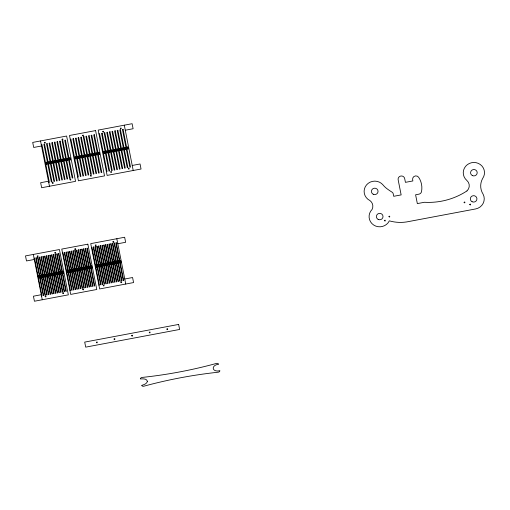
<?xml version="1.0" encoding="UTF-8"?>
<svg xmlns="http://www.w3.org/2000/svg" width="510" height="510" viewBox="0 0 510 510"><rect width="100%" height="100%" fill="white"/><g stroke="black" fill="none" stroke-linecap="round" stroke-linejoin="round"><path stroke-width="0.76" d="M41.278 144.719L41.928 144.598L49.374 182.363L48.718 182.484M70.24 139.268L70.89 139.147L78.336 176.913L77.679 177.034M98.94 133.869L99.59 133.748L107.036 171.507L106.38 171.628M41.527 145.981L33.698 147.454L32.71 142.417L66.625 136.036L75.556 181.35L41.635 187.731L40.647 182.701L48.476 181.228M125.281 130.216L133.104 128.743L132.115 123.707L98.194 130.095L107.125 175.408L141.041 169.02L140.052 163.984L132.224 165.463M34.074 258.219L34.508 258.137L41.947 295.896L41.514 295.978M62.513 252.864L62.947 252.781L70.386 290.541L69.953 290.623M91.468 247.414L91.908 247.331L99.348 285.09L98.914 285.173M34.317 259.475L26.494 260.948L25.5 255.912L59.415 249.53L68.346 294.844L34.431 301.231L33.437 296.195L41.265 294.723M117.81 243.761L125.638 242.288L124.644 237.252L90.729 243.633L99.654 288.953L133.575 282.565L132.581 277.529L124.752 279.002M124.988 149.143L125.383 149.774L125.575 149.149A4.781 4.615 -3.9 0 0 125.332 147.881L124.944 147.256L124.752 147.874A4.781 4.615 -3.9 0 0 124.995 149.143M88.81 154.753L88.389 154.128L88.23 154.753A4.781 4.615 -3.9 0 0 88.466 156.022L88.855 156.646L89.046 156.028A4.781 4.615 -3.9 0 0 88.81 154.759M78.374 156.723L77.953 156.092L77.794 156.717A4.781 4.615 -3.9 0 0 78.03 157.985L78.419 158.61L78.61 157.992A4.781 4.615 -3.9 0 0 78.374 156.723M118.938 261.107L118.664 260.572L118.569 261.069A6.815 6.579 -3.9 0 0 118.849 262.554L119.117 263.09L119.219 262.593A6.815 6.579 -3.9 0 0 118.932 261.107M97.971 266.481L98.245 267.017L98.341 266.52A6.815 6.579 -3.9 0 0 98.06 265.041L97.792 264.505L97.691 264.996A6.815 6.579 -3.9 0 0 97.977 266.481M84.666 268.987L84.941 269.522L85.036 269.025A6.815 6.579 -3.9 0 0 84.749 267.546L84.481 267.01L84.386 267.501A6.815 6.579 -3.9 0 0 84.673 268.987M69.009 271.938L69.284 272.467L69.385 271.977A6.815 6.579 -3.9 0 0 69.099 270.491L68.812 269.956L68.735 270.453A6.815 6.579 -3.9 0 0 69.016 271.932M67.365 270.816L67.09 270.281L66.995 270.778A6.815 6.579 -3.9 0 0 67.275 272.263L67.543 272.799L67.645 272.302A6.815 6.579 -3.9 0 0 67.358 270.816M59.708 273.685L59.982 274.221L60.078 273.723A6.815 6.579 -3.9 0 0 59.791 272.244L59.523 271.709L59.428 272.2A6.815 6.579 -3.9 0 0 59.715 273.685M47.532 275.98L47.806 276.516L47.902 276.018A6.815 6.579 -3.9 0 0 47.615 274.533L47.347 273.998L47.252 274.495A6.815 6.579 -3.9 0 0 47.538 275.98M124.287 125.18L133.218 170.493M116.816 238.725L125.747 284.038M40.532 140.945L49.464 186.258M33.328 254.439L42.26 299.752M113.347 262.051L113.443 261.553L113.717 262.089A6.815 6.579 -3.9 0 1 113.998 263.574L113.902 264.072L113.628 263.536A6.815 6.579 -3.9 0 1 113.347 262.051M79.171 268.483L79.267 267.992L79.541 268.528A6.815 6.579 -3.9 0 1 79.815 270.007L79.719 270.504L79.445 269.969A6.815 6.579 -3.9 0 1 79.171 268.483M71.12 271.645L71.024 272.142L70.75 271.607A6.815 6.579 -3.9 0 1 70.476 270.122L70.571 269.631L70.845 270.16A6.815 6.579 -3.9 0 1 71.12 271.645M46.225 162.448L46.219 162.658A4.781 4.615 -3.9 0 0 46.461 163.927L46.85 164.558L47.041 163.933A4.781 4.615 -3.9 0 0 46.799 162.664L46.41 162.04L46.225 162.448M48.832 161.957L48.832 162.167A4.781 4.615 -3.9 0 0 49.068 163.436L49.457 164.067L49.648 163.442A4.781 4.615 -3.9 0 0 49.413 162.174L49.056 161.555L48.832 161.957M51.44 161.466L51.44 161.676A4.781 4.615 -3.9 0 0 51.676 162.945L52.065 163.576L52.256 162.951A4.781 4.615 -3.9 0 0 52.02 161.683L51.663 161.064L51.44 161.466M54.054 160.975L54.047 161.185A4.781 4.615 -3.9 0 0 54.283 162.454L54.678 163.079L54.863 162.46A4.781 4.615 -3.9 0 0 54.627 161.192L54.27 160.573L54.054 160.975M56.661 160.484L56.661 160.695A4.781 4.615 -3.9 0 0 56.897 161.963L57.286 162.588L57.477 161.97A4.781 4.615 -3.9 0 0 57.241 160.701L56.846 160.07L56.661 160.484M59.268 159.993L59.268 160.204A4.781 4.615 -3.9 0 0 59.504 161.472L59.893 162.097L60.084 161.479A4.781 4.615 -3.9 0 0 59.848 160.21L59.46 159.579L59.268 159.993M61.876 159.502L61.876 159.713A4.781 4.615 -3.9 0 0 62.112 160.981L62.501 161.606L62.692 160.988A4.781 4.615 -3.9 0 0 62.456 159.719L62.099 159.101L61.876 159.502M64.489 159.012L64.483 159.222A4.781 4.615 -3.9 0 0 64.725 160.491L65.114 161.115L65.305 160.497A4.781 4.615 -3.9 0 0 65.063 159.228L64.706 158.61L64.489 159.012M67.097 158.521L67.097 158.731A4.781 4.615 -3.9 0 0 67.333 160L67.722 160.624L67.913 160.006A4.781 4.615 -3.9 0 0 67.677 158.737L67.32 158.119L67.097 158.521M69.704 158.03L69.704 158.24A4.781 4.615 -3.9 0 0 69.94 159.509L70.329 160.134L70.52 159.515A4.781 4.615 -3.9 0 0 70.284 158.247L69.895 157.615L69.704 158.03M75.187 156.997L75.18 157.207A4.781 4.615 -3.9 0 0 75.423 158.476L75.811 159.101L76.003 158.482A4.781 4.615 -3.9 0 0 75.76 157.214L75.403 156.595L75.187 156.997M80.401 156.015L80.401 156.226A4.781 4.615 -3.9 0 0 80.637 157.494L81.026 158.119L81.218 157.501A4.781 4.615 -3.9 0 0 80.982 156.232L80.593 155.601L80.401 156.015M83.015 155.524L83.009 155.735A4.781 4.615 -3.9 0 0 83.245 157.004L83.634 157.628L83.825 157.01A4.781 4.615 -3.9 0 0 83.589 155.741L83.2 155.11L83.015 155.524M85.623 155.034L85.616 155.244A4.781 4.615 -3.9 0 0 85.858 156.513L86.247 157.137L86.439 156.519A4.781 4.615 -3.9 0 0 86.196 155.25L85.846 154.632L85.623 155.034M90.837 154.052L90.837 154.262A4.781 4.615 -3.9 0 0 91.073 155.531L91.462 156.156L91.653 155.537A4.781 4.615 -3.9 0 0 91.418 154.269L91.029 153.637L90.837 154.052M93.451 153.561L93.445 153.771A4.781 4.615 -3.9 0 0 93.681 155.04L94.069 155.665L94.261 155.046A4.781 4.615 -3.9 0 0 94.025 153.778L93.668 153.159L93.451 153.561M96.058 153.07L96.052 153.28A4.781 4.615 -3.9 0 0 96.294 154.549L96.683 155.174L96.874 154.555A4.781 4.615 -3.9 0 0 96.632 153.287L96.282 152.668L96.058 153.07M98.666 152.579L98.666 152.79A4.781 4.615 -3.9 0 0 98.902 154.058L99.291 154.683L99.482 154.065A4.781 4.615 -3.9 0 0 99.246 152.796L98.889 152.178L98.666 152.579M103.887 151.597L103.881 151.802A4.781 4.615 -3.9 0 0 104.116 153.076L104.512 153.701L104.697 153.076A4.781 4.615 -3.9 0 0 104.461 151.808L104.104 151.196L103.887 151.597M106.494 151.107L106.494 151.311A4.781 4.615 -3.9 0 0 106.73 152.579L107.119 153.21L107.31 152.586A4.781 4.615 -3.9 0 0 107.075 151.317L106.718 150.705L106.494 151.107M109.102 150.616L109.102 150.82A4.781 4.615 -3.9 0 0 109.338 152.088L109.727 152.719L109.918 152.095A4.781 4.615 -3.9 0 0 109.682 150.826L109.293 150.201L109.102 150.616M111.709 150.125L111.709 150.329A4.781 4.615 -3.9 0 0 111.945 151.597L112.334 152.229L112.525 151.604A4.781 4.615 -3.9 0 0 112.289 150.335L111.9 149.71L111.709 150.125M114.323 149.634L114.316 149.838A4.781 4.615 -3.9 0 0 114.559 151.107L114.948 151.738L115.139 151.113A4.781 4.615 -3.9 0 0 114.897 149.844L114.54 149.226L114.323 149.634M116.93 149.137L116.93 149.347A4.781 4.615 -3.9 0 0 117.166 150.616L117.555 151.247L117.746 150.622A4.781 4.615 -3.9 0 0 117.51 149.353L117.153 148.735L116.93 149.137M119.538 148.646L119.538 148.856A4.781 4.615 -3.9 0 0 119.773 150.125L120.162 150.756L120.354 150.131A4.781 4.615 -3.9 0 0 120.118 148.863L119.761 148.244L119.538 148.646M122.151 148.155L122.145 148.365A4.781 4.615 -3.9 0 0 122.381 149.634L122.77 150.265L122.961 149.64A4.781 4.615 -3.9 0 0 122.725 148.372L122.336 147.747L122.151 148.155M127.366 147.173L127.366 147.384A4.781 4.615 -3.9 0 0 127.602 148.652L127.991 149.283L128.182 148.659A4.781 4.615 -3.9 0 0 127.946 147.39L127.589 146.772L127.366 147.173M38.55 275.859L38.556 276.133A6.815 6.579 -3.9 0 0 38.837 277.612L39.104 278.148L39.206 277.657A6.815 6.579 -3.9 0 0 38.919 276.171L38.55 275.859M40.29 275.534L40.296 275.802A6.815 6.579 -3.9 0 0 40.577 277.287L40.845 277.822L40.947 277.325A6.815 6.579 -3.9 0 0 40.66 275.846L40.29 275.534M42.03 275.209L42.03 275.476A6.815 6.579 -3.9 0 0 42.317 276.962L42.585 277.497L42.681 277A6.815 6.579 -3.9 0 0 42.4 275.515L42.03 275.209M43.771 274.877L43.771 275.151A6.815 6.579 -3.9 0 0 44.058 276.63L44.325 277.166L44.421 276.675A6.815 6.579 -3.9 0 0 44.14 275.19L43.777 274.813M45.511 274.552L45.511 274.82A6.815 6.579 -3.9 0 0 45.798 276.305L46.066 276.841L46.161 276.344A6.815 6.579 -3.9 0 0 45.874 274.865L45.517 274.482M48.992 273.895L48.992 274.17A6.815 6.579 -3.9 0 0 49.272 275.649L49.54 276.184L49.642 275.693A6.815 6.579 -3.9 0 0 49.355 274.208L48.992 273.895M50.726 273.57L50.732 273.838A6.815 6.579 -3.9 0 0 51.013 275.323L51.28 275.859L51.382 275.362A6.815 6.579 -3.9 0 0 51.096 273.883L50.726 273.57M52.466 273.245L52.466 273.513A6.815 6.579 -3.9 0 0 52.753 274.992L53.021 275.534L53.116 275.037A6.815 6.579 -3.9 0 0 52.836 273.551L52.466 273.245M54.207 272.914L54.207 273.181A6.815 6.579 -3.9 0 0 54.493 274.667L54.761 275.202L54.857 274.705A6.815 6.579 -3.9 0 0 54.576 273.226L54.207 272.914M55.947 272.589L55.947 272.856A6.815 6.579 -3.9 0 0 56.234 274.342L56.502 274.877L56.597 274.38A6.815 6.579 -3.9 0 0 56.31 272.895L55.947 272.589M57.687 272.257L57.687 272.531A6.815 6.579 -3.9 0 0 57.974 274.01L58.242 274.546L58.338 274.055A6.815 6.579 -3.9 0 0 58.051 272.57L57.687 272.257M61.162 271.607L61.168 271.875A6.815 6.579 -3.9 0 0 61.449 273.36L61.716 273.895L61.818 273.398A6.815 6.579 -3.9 0 0 61.531 271.913L61.168 271.537M62.902 271.275L62.908 271.549A6.815 6.579 -3.9 0 0 63.189 273.028L63.457 273.564L63.559 273.073A6.815 6.579 -3.9 0 0 63.272 271.588L62.902 271.275M72.21 269.529L72.21 269.796A6.815 6.579 -3.9 0 0 72.496 271.282L72.764 271.817L72.86 271.32A6.815 6.579 -3.9 0 0 72.579 269.835L72.21 269.529M73.95 269.197L73.95 269.471A6.815 6.579 -3.9 0 0 74.237 270.95L74.505 271.486L74.6 270.988A6.815 6.579 -3.9 0 0 74.313 269.51L73.95 269.197M75.69 268.872L75.69 269.14A6.815 6.579 -3.9 0 0 75.977 270.625L76.245 271.161L76.341 270.663A6.815 6.579 -3.9 0 0 76.054 269.184L75.69 268.872M77.431 268.547L77.431 268.815A6.815 6.579 -3.9 0 0 77.711 270.294L77.979 270.835L78.081 270.338A6.815 6.579 -3.9 0 0 77.794 268.853L77.431 268.547M80.905 267.89L80.905 268.158A6.815 6.579 -3.9 0 0 81.192 269.643L81.46 270.179L81.555 269.682A6.815 6.579 -3.9 0 0 81.275 268.196L80.905 267.89M82.645 267.559L82.645 267.833A6.815 6.579 -3.9 0 0 82.932 269.312L83.2 269.847L83.296 269.356A6.815 6.579 -3.9 0 0 83.015 267.871L82.645 267.559M86.126 266.909L86.126 267.176A6.815 6.579 -3.9 0 0 86.413 268.662L86.681 269.197L86.776 268.7A6.815 6.579 -3.9 0 0 86.49 267.214L86.133 266.838M87.867 266.577L87.867 266.851A6.815 6.579 -3.9 0 0 88.153 268.33L88.421 268.866L88.517 268.375A6.815 6.579 -3.9 0 0 88.23 266.889L87.867 266.577M89.601 266.252L89.607 266.52A6.815 6.579 -3.9 0 0 89.887 268.005L90.155 268.541L90.257 268.043A6.815 6.579 -3.9 0 0 89.97 266.564L89.601 266.252M91.341 265.927L91.347 266.195A6.815 6.579 -3.9 0 0 91.628 267.68L91.896 268.215L91.998 267.718A6.815 6.579 -3.9 0 0 91.711 266.233L91.341 265.927M95.95 265.06L95.957 265.327A6.815 6.579 -3.9 0 0 96.237 266.806L96.505 267.348L96.607 266.851A6.815 6.579 -3.9 0 0 96.32 265.366L95.95 265.06M99.431 264.403L99.431 264.671A6.815 6.579 -3.9 0 0 99.718 266.156L99.986 266.692L100.081 266.195A6.815 6.579 -3.9 0 0 99.801 264.709L99.431 264.403M101.171 264.072L101.171 264.346A6.815 6.579 -3.9 0 0 101.458 265.825L101.726 266.36L101.821 265.869A6.815 6.579 -3.9 0 0 101.535 264.384L101.171 264.072M102.912 263.747L102.912 264.014A6.815 6.579 -3.9 0 0 103.198 265.5L103.466 266.035L103.562 265.538A6.815 6.579 -3.9 0 0 103.275 264.059L102.912 263.747M104.652 263.421L104.652 263.689A6.815 6.579 -3.9 0 0 104.932 265.174L105.2 265.71L105.302 265.213A6.815 6.579 -3.9 0 0 105.015 263.727L104.652 263.421M106.386 263.09L106.392 263.364A6.815 6.579 -3.9 0 0 106.673 264.843L106.941 265.378L107.043 264.888A6.815 6.579 -3.9 0 0 106.756 263.402L106.386 263.09M108.126 262.765L108.126 263.032A6.815 6.579 -3.9 0 0 108.413 264.518L108.681 265.053L108.777 264.556A6.815 6.579 -3.9 0 0 108.496 263.077L108.133 262.695M109.867 262.44L109.867 262.707A6.815 6.579 -3.9 0 0 110.154 264.193L110.421 264.728L110.517 264.231A6.815 6.579 -3.9 0 0 110.236 262.746L109.867 262.44M111.607 262.108L111.607 262.382A6.815 6.579 -3.9 0 0 111.894 263.861L112.162 264.397L112.257 263.906A6.815 6.579 -3.9 0 0 111.97 262.42L111.607 262.108M115.088 261.458L115.088 261.726A6.815 6.579 -3.9 0 0 115.375 263.205L115.642 263.747L115.738 263.249A6.815 6.579 -3.9 0 0 115.451 261.764L115.088 261.458M116.822 261.126L116.828 261.401A6.815 6.579 -3.9 0 0 117.109 262.88L117.376 263.415L117.478 262.918A6.815 6.579 -3.9 0 0 117.192 261.439L116.822 261.126M120.303 260.476L120.303 260.744A6.815 6.579 -3.9 0 0 120.589 262.223L120.857 262.765L120.953 262.267A6.815 6.579 -3.9 0 0 120.672 260.782L120.303 260.476M44.415 142.679C45.339 144.47 45.913 141.047 44.421 142.641M37.211 256.173C38.142 257.977 38.671 254.554 37.211 256.173M52.352 182.956C53.569 184.703 53.41 181.254 52.352 182.956M45.148 296.45C46.257 298.222 46.34 294.799 45.148 296.418M62.029 139.364C63.042 141.168 63.387 137.668 62.029 139.364M54.819 252.858C55.947 254.611 56.081 251.143 54.825 252.82M69.966 179.641C71.011 181.426 71.215 178.003 69.972 179.609M62.755 293.135C63.776 294.946 64.094 291.44 62.755 293.135M74.779 249.103C75.786 250.888 76.175 247.407 74.785 249.065M82.505 135.507C83.493 137.286 83.895 133.9 82.512 135.475M82.716 289.38C83.665 291.172 84.061 287.806 82.728 289.31M90.448 175.791C91.532 177.563 91.685 174.127 90.448 175.752M95.262 245.246C96.256 247.05 96.588 243.582 95.262 245.246M102.727 131.701C103.881 133.486 103.855 129.999 102.727 131.701M96.415 342.363C97.518 344.142 97.601 340.68 96.422 342.325M103.198 285.523C104.391 287.251 104.365 283.809 103.205 285.492M110.664 171.985C111.594 173.77 112.168 170.372 110.67 171.947M112.869 241.931C113.896 243.716 114.234 240.248 112.876 241.893M120.341 128.386C121.393 130.158 121.654 126.741 120.347 128.348M114.03 339.048C114.96 340.852 115.489 337.429 114.03 339.048M120.806 282.208C121.807 283.981 122.19 280.602 120.819 282.138M128.278 168.67C129.234 170.48 129.68 167.006 128.278 168.67M131.637 335.733C132.766 337.486 132.9 334.018 131.644 335.695M149.251 332.418C150.361 334.203 150.444 330.703 149.251 332.418M166.859 329.103C168.051 330.856 167.924 327.439 166.859 329.103M384.495 220.613C385.592 222.226 385.554 219.077 384.508 220.543M388.951 216.616C390.08 218.223 389.997 215.067 388.964 216.552M464.094 202.413C465.228 204.038 465.158 200.793 464.094 202.381M469.736 204.535C470.934 206.155 470.685 202.897 469.736 204.535M147.377 381.263C146.963 383.934 143.769 384.648 141.64 385.42A1.97 1.9 -3.9 0 0 143.622 386.261C168.09 379.606 193.137 374.895 218.344 372.192A1.97 1.9 -3.9 0 0 219.899 370.713C211.994 372.549 210.522 365.389 218.612 364.191A1.97 1.9 -3.9 0 0 216.603 363.381C192.155 370.101 167.108 374.812 141.888 377.451A1.97 1.9 -3.9 0 0 140.333 378.93C142.641 378.93 146.612 378.305 147.377 381.263M466.956 190.925L466.924 190.95A68.079 65.726 -3.9 0 1 424.785 202.298A3.366 3.251 -3.9 0 0 423.957 202.355L417.339 203.605L415.599 194.788L418.869 194.176A3.321 3.207 -3.9 0 0 421.515 191.601A20.457 19.75 -3.9 0 0 418.653 177.276A3.321 3.207 -3.9 0 0 412.641 179.711L412.87 180.942L405.437 182.344L404.679 178.57A3.321 3.207 -3.9 0 0 400.796 176.033A3.321 3.207 -3.9 0 0 398.157 179.8L401.147 194.903L393.714 196.299L393.223 193.838A2.677 2.588 -3.9 0 0 392.043 192.149A68.079 65.726 -3.9 0 1 386.899 188.649A22.567 21.79 -3.9 0 1 383.08 184.996A10.627 10.257 -3.9 0 0 366.537 184.9A10.627 10.257 -3.9 0 0 369.884 200.532A7.427 7.172 -3.9 0 1 372.077 209.451A10.627 10.257 -3.9 0 0 373.677 225.037A10.627 10.257 -3.9 0 0 389.334 220.836A38.588 37.255 -3.9 0 0 408.771 221.531L475.607 208.947A10.627 10.257 -3.9 0 0 483.097 194.189A16.288 15.721 -3.9 0 1 482.626 178.506A10.627 10.257 -3.9 0 0 480.273 164.5A10.627 10.257 -3.9 0 0 465.668 166.247A10.627 10.257 -3.9 0 0 466.803 180.406A7.369 7.114 -3.9 0 1 466.956 190.925M95.587 130.585L69.494 135.494L78.425 180.808L104.518 175.899L95.587 130.585M44.542 144.107L43.886 144.228L51.331 181.994L51.982 181.872L44.542 144.107M47.149 143.616L46.499 143.737L53.939 181.503L54.589 181.381L47.149 143.616M49.757 143.125L49.107 143.246L56.546 181.012L57.203 180.891L49.757 143.125M52.371 142.634L51.714 142.755L59.154 180.521L59.81 180.4L52.371 142.634M54.978 142.143L54.321 142.264L61.767 180.03L62.418 179.909L54.978 142.143M57.585 141.652L56.935 141.774L64.375 179.539L65.025 179.412L57.585 141.652M60.193 141.162L59.542 141.283L66.982 179.048L67.639 178.921L60.193 141.162M62.806 140.671L62.15 140.792L69.596 178.557L70.246 178.43L62.806 140.671M65.414 140.18L64.764 140.301L72.203 178.066L72.853 177.939L65.414 140.18M73.504 138.656L72.847 138.777L80.293 176.543L80.943 176.422L73.504 138.656M76.111 138.165L75.461 138.286L82.9 176.052L83.551 175.924L76.111 138.165M78.718 137.674L78.068 137.796L85.508 175.561L86.158 175.434L78.718 137.674M81.326 137.184L80.676 137.305L88.115 175.07L88.772 174.943L81.326 137.184M83.94 136.693L83.283 136.814L90.729 174.579L91.379 174.452L83.94 136.693M86.547 136.202L85.897 136.323L93.336 174.088L93.987 173.961L86.547 136.202M89.154 135.711L88.504 135.832L95.944 173.598L96.594 173.47L89.154 135.711M91.762 135.22L91.111 135.341L98.551 173.107L99.208 172.979L91.762 135.22M94.375 134.729L93.719 134.85L101.165 172.609L101.815 172.488L94.375 134.729M102.204 133.257L101.547 133.378L108.987 171.137L109.644 171.016L102.204 133.257M104.811 132.766L104.155 132.887L111.601 170.646L112.251 170.525L104.811 132.766M107.419 132.268L106.768 132.396L114.208 170.155L114.858 170.034L107.419 132.268M110.026 131.778L109.376 131.905L116.816 169.664L117.472 169.543L110.026 131.778M112.64 131.287L111.983 131.414L119.429 169.173L120.079 169.052L112.64 131.287M115.247 130.796L114.597 130.923L122.037 168.683L122.687 168.561L115.247 130.796M117.855 130.305L117.204 130.432L124.644 168.192L125.294 168.07L117.855 130.305M120.462 129.814L119.812 129.942L127.251 167.701L127.908 167.58L120.462 129.814M123.076 129.323L122.419 129.451L129.865 167.21L130.515 167.089L123.076 129.323M87.854 244.175L61.767 249.084L70.699 294.404L96.785 289.489L87.854 244.175M36.248 257.805L35.808 257.888L43.254 295.653L43.688 295.57L36.248 257.805M37.982 257.48L37.549 257.563L44.988 295.322L45.428 295.245L37.982 257.48M39.723 257.155L39.289 257.231L46.729 294.997L47.169 294.914L39.723 257.155M41.463 256.823L41.029 256.906L48.469 294.672L48.903 294.589L41.463 256.823M43.203 256.498L42.77 256.581L50.209 294.34L50.643 294.257L43.203 256.498M44.944 256.173L44.51 256.249L51.95 294.015L52.383 293.932L44.944 256.173M46.684 255.841L46.244 255.924L53.69 293.69L54.124 293.607L46.684 255.841M48.418 255.516L47.985 255.599L55.431 293.358L55.864 293.275L48.418 255.516M50.159 255.185L49.725 255.268L57.165 293.033L57.604 292.95L50.159 255.185M51.899 254.86L51.465 254.943L58.905 292.702L59.338 292.625L51.899 254.86M53.639 254.535L53.206 254.617L60.645 292.377L61.079 292.294L53.639 254.535M55.38 254.203L54.946 254.286L62.386 292.051L62.819 291.969L55.38 254.203M57.12 253.878L56.686 253.961L64.126 291.72L64.56 291.644L57.12 253.878M58.86 253.553L58.42 253.636L65.866 291.395L66.3 291.312L58.86 253.553M64.687 252.456L64.247 252.533L71.693 290.298L72.127 290.215L64.687 252.456M66.421 252.125L65.988 252.208L73.427 289.973L73.867 289.89L66.421 252.125M68.161 251.8L67.728 251.883L75.168 289.642L75.607 289.559L68.161 251.8M69.902 251.475L69.468 251.551L76.908 289.317L77.341 289.234L69.902 251.475M71.642 251.143L71.209 251.226L78.648 288.991L79.082 288.909L71.642 251.143M73.383 250.818L72.949 250.901L80.389 288.66L80.822 288.577L73.383 250.818M75.123 250.487L74.683 250.569L82.129 288.335L82.563 288.252L75.123 250.487M76.857 250.161L76.423 250.244L83.87 288.003L84.303 287.927L76.857 250.161M78.597 249.836L78.164 249.919L85.603 287.678L86.043 287.595L78.597 249.836M80.338 249.505L79.904 249.588L87.344 287.353L87.777 287.27L80.338 249.505M82.078 249.18L81.645 249.262L89.084 287.022L89.518 286.945L82.078 249.18M83.818 248.855L83.385 248.931L90.825 286.697L91.258 286.614L83.818 248.855M85.559 248.523L85.125 248.606L92.565 286.371L92.998 286.288L85.559 248.523M87.299 248.198L86.859 248.281L94.305 286.04L94.739 285.957L87.299 248.198M93.642 246.999L93.209 247.082L100.655 284.848L101.088 284.765L93.642 246.999M95.383 246.674L94.949 246.757L102.389 284.516L102.829 284.44L95.383 246.674M97.123 246.349L96.69 246.432L104.129 284.191L104.563 284.108L97.123 246.349M98.864 246.018L98.43 246.1L105.87 283.866L106.303 283.783L98.864 246.018M100.604 245.692L100.17 245.775L107.61 283.534L108.043 283.458L100.604 245.692M102.344 245.367L101.904 245.45L109.35 283.209L109.784 283.126L102.344 245.367M104.085 245.036L103.645 245.119L111.091 282.884L111.524 282.801L104.085 245.036M105.819 244.711L105.385 244.794L112.825 282.553L113.265 282.47L105.819 244.711M107.559 244.386L107.125 244.462L114.565 282.228L114.999 282.145L107.559 244.386M109.299 244.054L108.866 244.137L116.305 281.902L116.739 281.82L109.299 244.054M111.04 243.729L110.606 243.812L118.046 281.571L118.479 281.488L111.04 243.729M112.78 243.397L112.347 243.48L119.786 281.246L120.22 281.163L112.78 243.397M114.52 243.072L114.081 243.155L121.527 280.914L121.96 280.838L114.52 243.072M116.255 242.747L115.821 242.83L123.261 280.589L123.7 280.506L116.255 242.747M178.634 324.424L84.705 342.102L85.699 347.138L179.628 329.46L178.634 324.424M472.094 201.73A3.321 3.207 -3.9 0 0 476.939 198.721A3.321 3.207 -3.9 0 0 471.839 196.184A3.321 3.207 -3.9 0 0 472.094 201.73M472.356 175.574A3.321 3.207 -3.9 0 0 477.201 172.565A3.321 3.207 -3.9 0 0 472.094 170.028A3.321 3.207 -3.9 0 0 472.356 175.574M373.205 194.24A3.321 3.207 -3.9 0 0 378.05 191.224A3.321 3.207 -3.9 0 0 372.95 188.694A3.321 3.207 -3.9 0 0 373.205 194.24M378.171 219.415A3.321 3.207 -3.9 0 0 383.016 216.399A3.321 3.207 -3.9 0 0 377.91 213.868A3.321 3.207 -3.9 0 0 378.171 219.415"/></g></svg>
